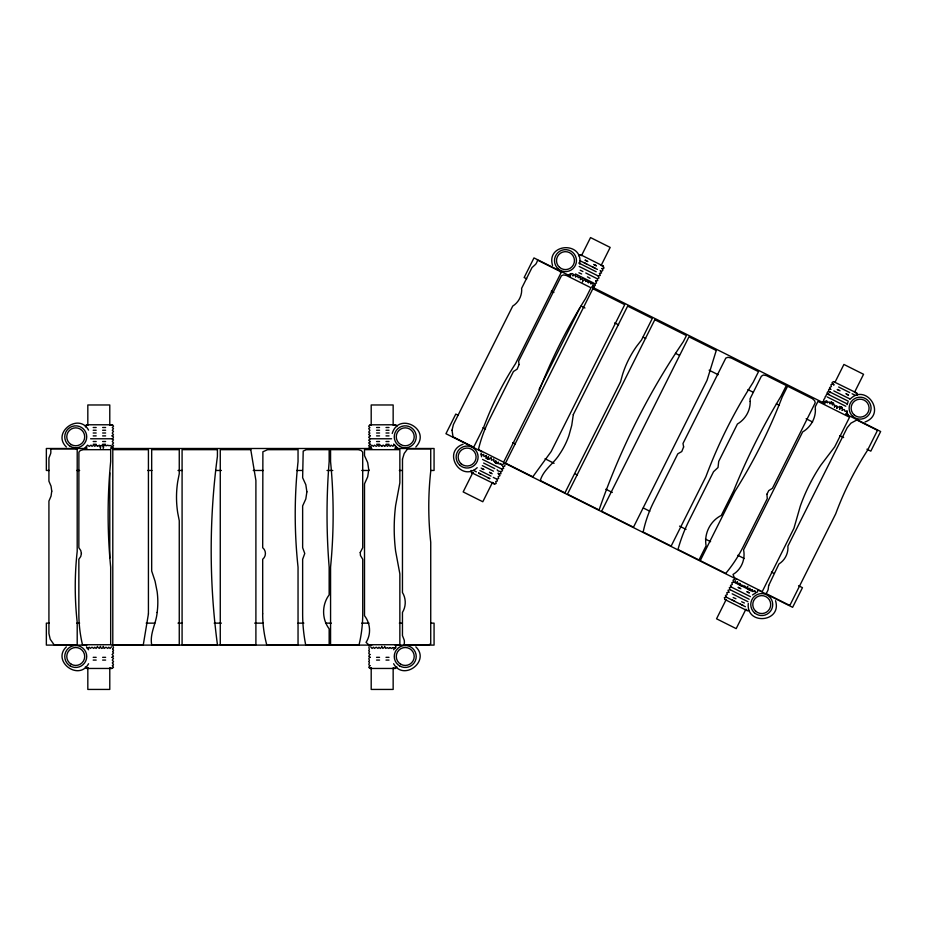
<?xml version="1.0" encoding="UTF-8"?>
<svg xmlns="http://www.w3.org/2000/svg" width="927" height="927" viewBox="0 0 927 927"><rect width="100%" height="100%" fill="white"/><g stroke="black" fill="none" stroke-linecap="round" stroke-linejoin="round"><path stroke-width="1.39" d="M579.711 264.01C583.662 241.066 545.783 243.001 552.562 265.504M748.286 603.442C745.957 625.679 782.284 622.295 775.517 600.731M86.443 448.425L86.489 446.327L87.509 445.157L89.27 446.327L90.997 445.157L92.016 446.327L93.743 445.157L94.763 446.327L96.118 445.099L97.509 446.327M100.383 447.185C100.707 442.967 104.983 446.802 103.187 448.425M103.268 447.185C103.615 443.338 106.153 447.046 107.741 445.157C108.714 446.71 112.526 443.512 111.553 448.425M86.443 646.803L87.509 648.402L89.27 647.231L90.255 648.402L92.016 647.231L93.743 648.402L94.763 647.231L96.118 648.46L97.555 646.374M111.553 446.756L110.834 448.193M100.487 646.362L99.374 648.402L97.602 647.231M111.553 646.803L110.116 648.46L108.726 647.231L107.741 648.402L105.979 647.231L104.253 648.402L103.233 646.362L102.897 647.973L101.506 648.402L100.44 646.803M370.638 448.425L370.684 446.327L371.704 445.157L373.465 446.327L374.45 445.157L376.211 446.327L377.938 445.157L378.958 446.327L380.313 445.099L381.704 446.327M370.638 646.803L372.075 648.46L373.465 647.231L374.45 648.402L376.211 647.231L377.938 648.402L378.958 647.231L380.313 648.46L381.704 647.231M395.562 445.933L395.331 447.938M395.759 646.803L395.562 647.625M495.852 461.078L496.548 462.805L498.344 462.318M498.309 462.306L499.004 464.033L500.487 463.848M500.765 463.535L501.808 465.377L503.685 463.593M585.841 281.46L585.146 279.734L583.118 280.58L582.573 278.448L580.302 279.653M588.297 282.689L587.602 280.962L585.806 281.449M737.452 582.063L737.834 583.57L739.63 583.604M739.908 583.292C740.464 586.096 742.481 584.323 743.802 586.374C745.192 583.987 745.644 590.256 747.857 586.316M747.51 587.104L748.205 588.819L750.001 588.344L750.36 589.839L752.145 589.873M754.879 590.789L755.575 592.515M757.371 592.04L757.799 590.847M829.897 403.674L829.202 401.947L827.405 402.434M832.353 404.902L831.658 403.175L829.862 403.662M834.462 407.37L834.659 404.937L832.62 404.589M85.296 448.448L85.782 447.428M368.668 448.448L369.896 447.057M396.837 426.582L396.408 425.192L395.238 424.775L369.896 424.821L368.668 426.211L369.896 427.602L368.726 428.587L369.896 430.348L368.726 432.075L369.896 433.094L368.668 434.45L370.325 435.887M396.895 667.011L395.238 668.46L370.325 668.46L368.726 667.394L369.896 665.621M578.657 255.782L579.665 254.728L580.905 254.879L603.176 266.026L604.022 268.065L601.89 268.61M847.116 404.659L847.915 402.353M97.602 446.327L99.374 445.157L100.487 447.185M381.808 446.327L383.199 445.099L384.589 446.327M384.682 446.327L386.072 445.099L387.474 446.327L388.819 445.099L390.209 446.327L391.194 445.157L392.955 446.327L393.593 445.319L395.041 445.319M384.589 647.231L382.828 648.402L381.75 646.374M481.032 453.176L481.577 455.308L483.604 454.462M483.477 454.404L484.021 456.536L486.061 455.69M485.933 455.632L486.478 457.764L488.517 456.918M488.39 456.86L488.935 458.992L491.206 457.787M493.697 459.039L493.778 461.356L495.887 461.09M572.932 275.956C575.111 272.781 569.12 272.712 570.592 275.922M575.632 276.825L575.088 274.693L573.048 275.539M592.307 287.046C594.323 285.736 592.782 281.808 590.719 283.905C591.333 284.23 589.792 280.487 588.263 282.677M735.146 580.429L735.69 582.562L737.486 582.075M824.717 401.565L826.745 400.719L827.29 402.851M842.261 410.348C843.443 408.239 839.966 407.162 839.503 409.444C841.473 407.104 837.29 405.783 836.687 408.483M842.145 410.29C846.687 407.37 842.631 413.129 846.942 410.893M846.988 413.187L847.174 411.206M392.214 433.465C398.958 411.182 431.959 429.873 415.829 446.965M569.85 275.806L570.592 274.311M472.863 472.55L463.164 491.913L482.805 501.75L492.504 482.388M581.484 255.643L590.534 237.567L610.175 247.405L601.125 265.481M490.974 458.147L491.519 460.279L493.546 459.444M580.534 279.282L580.302 277.37L578.193 277.636L577.533 275.933L575.505 276.767M582.365 282.063L582.921 280.951M539.062 389.421L579.792 308.088M726.247 599.433L716.548 618.796L736.189 628.633L745.887 609.271M834.868 382.527L843.918 364.45L863.558 374.288L854.509 392.364M834.659 406.536L836.687 405.702L837.232 407.834M593.06 285.551L592.156 286.42M847.174 412.805L846.27 413.674M387.324 647.625L385.702 648.402L384.635 646.374M390.07 647.625L388.819 648.46L387.579 647.625M392.816 647.625L391.565 648.46L390.325 647.625M471.171 470.429L470.835 471.484L471.797 472.77L494.891 484.126L496.188 483.384L495.713 481.588L497.417 480.928L496.942 479.132L498.656 478.471L498.17 476.675L500.001 475.655L498.181 473.083M857.174 395.25L857.417 393.813L856.56 392.909L833.454 381.565L832.04 382.666L833.373 384.531M66.362 646.872C51.472 661.067 78.737 681.623 88.563 663.744M393.627 649.769L395.864 646.872M369.155 646.501C368.274 648.691 370.221 648.645 368.726 650.65C371.067 651.565 366.895 653.268 369.896 654.404M477.196 467.683C460.765 482.874 441.727 451.75 463.048 444.253M849.955 399.34C865.969 382.434 887.104 413.917 865.03 421.982M752.527 594.96L756.571 592.318M749.352 610.569L747.44 610.812L725.169 599.653L724.335 597.625L726.467 597.081M84.38 448.448L86.327 446.965M112.688 648.773L113.523 647.521L113.036 646.501M112.688 651.519L113.523 650.267L112.688 649.027M88.135 668.031L86.524 668.413L85.296 667.011M371.507 668.031L370.325 668.46M754.601 591.102L753.118 591.287L752.376 589.978M395.041 648.24L393.071 647.625M473.407 472.77L471.797 472.77M822.724 401.646L823.918 401.495M111.031 424.96L112.688 424.96L113.523 426.211L112.294 427.602L113.465 428.587L112.294 430.348L113.465 431.333L112.294 433.094L113.465 434.821L111.866 435.887M112.294 447.092L113.523 445.702L112.294 444.311L113.523 442.955L112.294 441.565L113.465 439.838L111.866 438.772L113.036 438.344L113.465 436.953L112.294 435.933M394.404 424.96L395.238 424.775M369.896 435.933L368.668 437.324L370.325 438.772L368.668 440.209L370.325 441.646M112.294 654.404L113.523 653.014L112.688 651.774M112.294 662.921L113.523 661.53L112.294 660.128L113.465 658.402L112.294 657.382M112.294 665.667L113.465 664.647L112.688 663.025M369.896 654.508L368.726 656.27L370.325 657.336M369.896 657.382C367.057 658.784 370.939 660.14 368.668 661.53C370.939 662.921 367.069 664.265 369.896 665.667M567.996 274.89L570.406 274.438M601.936 265.887L603.176 266.026M829.259 394.427C825.621 392.584 826.455 396.571 825.181 396.733C825.123 399.166 823.315 398.703 823.616 401.217M855.32 392.758L856.56 392.909M726.409 599.804L725.169 599.653M111.866 424.775L86.953 424.775L85.516 425.493L85.516 426.93M370.325 441.519L368.668 442.955L370.325 444.392M370.325 444.265L368.668 445.702L369.896 447.092M111.866 657.336L113.465 656.27L112.294 654.508M86.953 668.46L111.866 668.46L113.465 667.394L112.688 665.771M93.187 427.509L96.188 427.509M102.63 427.509L105.632 427.509M376.559 427.509L379.56 427.509M386.003 427.509L389.004 427.509M93.187 430.255L96.188 430.255M102.63 430.255L105.632 430.255M376.559 430.255L379.56 430.255M386.003 430.255L389.004 430.255M93.187 433.002L96.188 433.002M102.63 433.002L105.632 433.002M376.559 433.002L379.56 433.002M386.003 433.002L389.004 433.002M93.187 435.887L96.188 435.887M102.63 435.887L105.632 435.887M376.559 435.887L379.56 435.887M386.003 435.887L389.004 435.887M90.603 438.772L111.437 438.772M370.754 438.772L391.588 438.772M93.187 441.519L96.188 441.519M102.63 441.519L105.632 441.519M376.559 441.519L379.56 441.519M386.003 441.519L389.004 441.519M93.187 444.265L96.188 444.265M102.63 444.265L105.632 444.265M376.559 444.265L379.56 444.265M386.003 444.265L389.004 444.265M86.86 448.494L46.35 448.494L46.35 470.464L49.247 470.464M111.449 448.494L371.854 448.494M395.006 448.494L434.068 448.494L434.068 470.464L431.171 470.464M76.732 470.464L79.629 470.464M147.613 470.464L151.958 470.464M177.996 470.464L182.341 470.464M215.609 470.464L221.402 470.464M253.233 470.464L263.349 470.464M296.628 470.464L302.411 470.464M327.011 470.464L332.793 470.464M361.727 470.464L368.969 470.464M399.34 470.464L402.237 470.464M49.247 623.141L46.35 623.141L46.35 645.099L86.86 645.099M76.732 623.141L79.629 623.141M146.176 623.141L154.855 623.141M177.996 623.141L182.341 623.141M214.172 623.141L221.402 623.141M254.67 623.141L263.349 623.141M298.077 623.141L303.859 623.141M325.562 623.141L331.345 623.141M361.727 623.141L368.969 623.141M399.34 623.141L402.237 623.141M431.171 623.141L434.068 623.141L434.068 645.099L395.006 645.099M111.449 645.099L371.854 645.099M93.187 657.336L96.188 657.336M102.63 657.336L105.632 657.336M376.559 657.336L379.56 657.336M386.003 657.336L389.004 657.336M93.187 660.082L96.188 660.082M102.63 660.082L105.632 660.082M376.559 660.082L379.56 660.082M386.003 660.082L389.004 660.082M370.325 424.775L371.159 424.96M86.953 424.775L87.787 424.96M395.238 668.46L394.056 668.031M111.866 668.46L110.684 668.031M597.312 278.691L599.039 278.007L598.193 275.968L600.325 275.423L599.491 273.395M594.798 283.732L596.513 283.036L595.679 281.008M593.57 286.188L595.285 285.493L594.81 283.697M830.534 389.247L829.584 387.579L831.426 386.524L830.928 384.763L832.226 384.021L833.825 384.531M830.14 391.901C827.985 390.174 825.575 393.488 828.379 394.52M501.97 469.097L503.685 468.402L502.851 466.374M497.069 469.769C497.996 472.202 504.392 472.307 501.982 469.062M498.216 473.778L500.951 473.743L500.696 471.646M733.894 582.226L731.832 582.654L732.307 584.45L730.488 585.47L731.079 586.907M731.032 586.988L729.306 587.683L730.152 589.711L728.019 590.256L728.865 592.295M112.294 447.057L113.523 448.448M600.314 270.788L601.553 272.967L599.433 273.511M595.621 281.124L597.753 280.58L597.266 278.784L585.771 272.967M830.94 389.398C828.089 387.579 827.672 391.82 830.163 392.608M502.793 466.501L504.705 466.258L504.937 464.821M728.923 592.168L726.791 592.712L727.266 594.508L725.447 595.528L726.397 597.197M585.25 260.116L587.034 261.02M594.589 264.798L596.385 265.701M833.431 384.404L833.918 385.122M838.622 386.999L849.758 392.584M852.064 393.732L854.949 395.18M585.18 260.244L587.869 261.588M593.639 264.473L596.316 265.817M584.01 262.573L586.698 263.917M592.469 266.802L595.146 268.158M600.337 270.754C601.982 272.503 604.172 269.433 601.947 268.482M837.394 389.456L840.082 390.8M845.841 393.685L848.529 395.029M579.885 260.661L597.394 269.433M837.336 389.583L839.12 390.476M846.675 394.265L848.472 395.157M578.715 262.99L596.223 271.762M833.802 390.881L849.549 398.761M579.19 266.455L597.822 275.782M829.306 391.704L848.321 401.217M580.209 270.186L582.886 271.53M828.02 394.276L847.023 403.801M578.912 272.758L581.658 273.986M587.428 276.872L590.047 278.332M827.162 396.918L845.795 406.258M575.447 273.94L579.537 275.991M580.429 276.443L594.068 283.268M831.125 401.982L832.921 402.874M840.465 406.652L842.261 407.556M831.067 402.098L833.755 403.442M839.514 406.327L842.203 407.671M824.706 401.831L825.818 402.388M570.198 276.049L533.975 257.915L524.137 277.555L526.721 278.853M592.179 287.069L825.03 403.662M845.725 414.033L880.65 431.518L870.812 451.159L866.93 449.213M551.298 291.159L553.894 292.457M581.055 306.061L584.937 307.996M614.682 322.897L618.564 324.844M643.141 337.15L645.737 338.448M675.482 353.349L679.364 355.284M709.12 370.186L718.17 374.717M747.927 389.618L753.095 392.214M776.386 403.871L778.97 405.169M806.131 418.772L812.608 422.005M839.769 435.609L843.651 437.556M458.367 415.366L455.783 414.068L445.945 433.709L482.167 451.843M482.944 427.671L485.528 428.969M512.701 442.573L515.285 443.859M545.03 458.761L554.091 463.291M574.786 473.662L577.37 474.96M605.829 489.213L612.295 492.446M643.35 507.996L649.815 511.229M679.561 526.13L686.038 529.375M705.435 539.085L710.615 541.681M737.776 555.285L744.242 558.517M771.415 572.121L773.999 573.419M798.576 585.725L802.458 587.672L792.62 607.312L757.695 589.815M504.149 462.863L737 579.456M486.154 458.008L488.83 459.352M494.601 462.249L497.289 463.593L495.435 462.816M734.335 582.295L741.322 585.794M742.214 586.235L747.973 589.12M748.877 589.572L752.967 591.623M486.084 458.135L487.88 459.027M739.468 585.018L742.156 586.362M747.915 589.248L750.603 590.592M738.298 587.347L740.094 588.251M747.637 592.029L749.433 592.921L746.687 591.704M482.55 459.433L501.183 468.761M738.24 587.475L740.928 588.819M483.627 463.048L494.763 468.622M731.82 587.324L750.453 596.652M482.341 465.621L493.477 471.194M730.534 589.908L749.155 599.236M481.113 468.077L483.79 469.421M489.56 472.307L491.345 473.199M732.179 593.801L736.281 595.852M737.174 596.304L742.933 599.19M743.836 599.642L747.927 601.693M481.947 468.645L483.732 469.537M489.502 472.422L492.179 473.767M479.885 470.534L491.02 476.107M493.257 477.382L496.142 478.819M733.199 597.533L735.945 598.761M741.646 601.762L744.393 602.99M473.465 470.383L476.351 471.831M478.656 472.99L489.78 478.564M732.029 599.862L734.717 601.217M740.476 604.103L743.164 605.447M478.587 473.106L480.383 473.998M487.938 477.787L489.723 478.68M726.78 597.394L733.755 600.881M734.659 601.333L740.418 604.219M741.31 604.671L745.412 606.721M834.288 381.762L834.937 382.306M580.905 254.879L581.565 255.423M494.068 483.929L493.094 482.643M397.822 448.448L393.627 444.068M371.356 448.193L370.638 446.756M570.522 274.647L570.024 273.975M734.474 579.224L733.06 580.198L733.535 581.994M396.408 447.428L396.895 448.448M415.829 646.872C430.719 661.067 403.454 681.623 393.627 663.744M88.563 430.105C78.737 412.214 51.472 432.77 66.362 446.965M87.068 647.846L88.563 649.769M593.871 286.455L594.184 287.196M746.791 610.267L746.478 609.514M847.185 413.036L848.263 415.238M86.628 447.59L86.443 446.756M481.125 454.392L481.6 456.779M395.759 446.756L395.759 448.425M393.152 425.192L393.152 404.972L371.194 404.972L371.194 425.192M393.152 667.776L393.152 689.433L371.194 689.433L371.194 667.776M262.689 613.813L262.689 559.271C266.339 556.385 266.339 550.592 262.689 547.706L262.886 451.785L267.567 449.688L298.042 449.665L298.042 461.658A493.906 493.906 0 0 0 298.042 567.139L298.042 644.728L266.709 644.728A122.283 122.283 0 0 1 262.665 613.813M109.78 425.192L109.78 404.972L87.822 404.972L87.822 425.192M109.78 472.84L109.78 558.031M109.78 667.776L109.78 689.433L87.822 689.433L87.822 667.776M100.44 446.756L100.44 448.425M452.028 430.198L453.013 436.826L473.697 447.185L483.72 427.173A323.048 323.048 0 0 1 515.493 363.72L561.044 272.77L559.641 271.182L537.533 260.116L537.336 260.869A10.985 10.985 0 0 1 535.632 264.311L532.005 267.579L521.634 288.309C522.272 295.319 518.726 302.387 512.735 306.072L453.407 424.543L452.028 430.198M768.668 585.505L768.159 589.502A10.985 10.985 0 0 1 766.432 592.921L765.945 593.535L788.054 604.613L790.163 604.786L835.714 513.825A323.048 323.048 0 0 1 867.475 450.371L877.498 430.36L856.815 420.001L850.916 423.187L847.208 427.683L787.892 546.154C788.529 553.164 784.995 560.221 778.993 563.917L768.668 585.505M750.175 401.437C750.464 410.603 745.296 419.421 737.428 424.01L718.715 461.379L718.019 467.498L713.535 471.716L689.109 520.487A160.777 160.777 0 0 0 677.973 549.479L698.981 560.001L706.096 545.783C703.894 533.662 710.279 520.916 721.299 515.424L733.721 490.626A657.139 657.139 0 0 1 780.951 396.304L786.328 385.574L766.374 375.586L763.338 375.006L761.334 376.269L750.047 398.819L750.175 401.437M815.389 409.375C815.679 418.54 810.511 427.359 802.643 431.947L743.581 549.896C745.528 559.282 741.38 569.549 733.025 574.439L734.369 577.718L762.203 591.658L793.941 528.286L800.314 506.084A184.624 184.624 0 0 1 820.731 465.296L834.694 446.895L849.549 417.243L817.938 401.414L815.262 406.756L815.389 409.375M402.492 459.085L402.457 592.527C406.165 598.518 406.165 606.42 402.457 612.399L402.457 635.574L404.218 640.128A10.985 10.985 0 0 1 404.218 643.964L404.045 644.728L428.772 644.728L430.731 643.941L430.731 542.214A323.048 323.048 0 0 1 430.731 471.252L430.731 448.877L407.59 448.877L404.218 453.43L402.492 459.085M51.75 491.136L51.043 496.13L48.922 501.067L48.922 633.558L50.22 639.236L54.067 644.728L77.208 644.728L77.208 622.353A323.048 323.048 0 0 1 77.196 551.391L77.208 449.665L75.249 448.877L50.521 448.877L50.684 449.641A10.985 10.985 0 0 1 50.695 453.477L48.922 458.019L48.922 481.206L51.043 486.13L51.75 491.136M306.883 491.831L305.817 498.958L302.642 505.91L302.642 547.706L304.763 553.489L302.642 559.271L302.642 613.813A160.777 160.777 0 0 0 305.655 644.728L329.155 644.728L329.155 628.83C321.75 618.969 321.75 604.717 329.155 594.867L329.155 567.139A657.139 657.139 0 0 1 329.155 461.658L329.155 449.665L306.292 449.688L303.199 451.09L302.642 477.741L305.817 484.694L306.883 491.831M368.749 469.722L367.683 476.849L364.508 483.813L364.508 615.713C370.452 623.245 371.345 634.277 366.061 642.388L368.737 644.728L399.861 644.728L399.861 573.859L395.62 551.148A184.624 184.624 0 0 1 395.62 505.539L399.861 482.816L399.861 449.665L364.508 449.665L364.508 455.632L367.683 462.596L368.749 469.722M81.402 553.489L80.753 556.467L78.853 559.271L78.853 613.813A135.052 135.052 0 0 0 82.48 644.728L110.672 644.728L110.672 567.139A548.274 548.274 0 0 1 110.672 461.658L110.672 449.665L83.245 449.688L80.336 450.499L78.899 452.144L78.853 547.706L80.753 550.511L81.402 553.489M360.244 552.492L360.452 555.493L362.735 559.271L362.735 613.813A133.639 133.639 0 0 1 359.073 644.728L330.568 644.728L330.568 567.139A542.295 542.295 0 0 0 330.568 461.658L330.568 449.665L358.309 449.688L361.24 450.499L362.7 452.144L362.735 547.706L360.244 552.492M683.628 446.941L681.751 451.565L677.811 453.824L653.396 502.596A122.283 122.283 0 0 0 643.164 532.04L671.16 546.073L705.899 476.687A493.906 493.906 0 0 1 753.13 382.376L758.506 371.646L731.241 358.019L727.985 357.301L725.818 358.065L682.99 443.488L683.628 446.941M766.93 494.218L767.278 498.622L742.851 547.393A133.639 133.639 0 0 1 725.725 573.396L700.244 560.638L734.984 491.252A542.295 542.295 0 0 0 782.226 396.941L787.591 386.211L812.376 398.656L814.648 400.696L815.204 402.828L772.446 488.286L768.715 490.65L766.93 494.218M519.062 364.531L517.15 369.143L513.442 371.518L489.016 420.29A135.052 135.052 0 0 0 478.425 449.549L503.628 462.179L538.367 392.793A548.274 548.274 0 0 1 585.597 298.471L590.962 287.752L566.432 275.493L563.465 274.913L561.438 275.748L518.61 361.182L519.062 364.531M573.303 414.601L571.75 425.319L568.946 435.516A79.71 79.71 0 0 1 559.607 454.149C553.836 463.627 543.512 469.468 540.29 480.534L564.949 492.886L620.487 381.97L622.62 374.311A101.252 101.252 0 0 1 636.652 346.269L641.519 339.977L652.295 318.459L627.637 306.119L573.303 414.601M157.138 612.48C156.223 623.547 149.606 633.384 151.68 644.728L179.259 644.728L179.259 520.684L177.729 512.874A101.252 101.252 0 0 1 177.729 481.53L179.259 473.72L179.259 449.665L151.68 449.665L151.68 570.997L155.087 581.275L157.138 591.646A79.71 79.71 0 0 1 157.138 612.48M148.424 613.929L143.303 644.728L112.793 644.728L112.793 449.665L148.424 449.665L148.424 613.929M716.247 350.487L707.034 380.325L633.477 527.208L601.611 511.252L688.958 336.825L716.247 350.487M592.863 288.703L505.516 463.129L532.805 476.791L551.171 451.542L624.728 304.659L592.863 288.703M654.821 319.734L567.475 494.149L599.085 509.977A713.663 713.663 0 0 1 683.396 341.565L686.432 335.562L654.821 319.734M217.439 449.665L182.086 449.665L182.086 644.728L217.439 644.728A713.663 713.663 0 0 1 217.416 456.385L217.439 449.665M250.777 449.665L220.267 449.665L220.267 644.728L255.898 644.728L255.898 480.464L250.777 449.665M754.451 612.793A10.985 10.985 0 0 0 772.504 606.791A10.985 10.985 0 0 0 758.274 594.161A10.985 10.985 0 0 0 754.451 612.793M755.783 611.287A8.98 8.98 0 0 0 770.534 606.385A8.98 8.98 0 0 0 758.912 596.061A8.98 8.98 0 0 0 755.783 611.287M459.827 465.261A10.985 10.985 0 0 0 477.88 459.247A10.985 10.985 0 0 0 463.651 446.617A10.985 10.985 0 0 0 459.827 465.261M461.159 463.755A8.98 8.98 0 0 0 475.91 458.853A8.98 8.98 0 0 0 464.288 448.529A8.98 8.98 0 0 0 461.159 463.755M558.181 268.842A10.985 10.985 0 0 0 576.235 262.839A10.985 10.985 0 0 0 562.005 250.209A10.985 10.985 0 0 0 558.181 268.842M559.514 267.335A8.98 8.98 0 0 0 574.265 262.434A8.98 8.98 0 0 0 562.643 252.109A8.98 8.98 0 0 0 559.514 267.335M852.817 416.374A10.985 10.985 0 0 0 870.859 410.371A10.985 10.985 0 0 0 856.641 397.741A10.985 10.985 0 0 0 852.817 416.374M854.149 414.879A8.98 8.98 0 0 0 868.9 409.966A8.98 8.98 0 0 0 857.266 399.641A8.98 8.98 0 0 0 854.149 414.879M399.746 665.992A10.985 10.985 0 0 0 416.223 656.49A10.985 10.985 0 0 0 399.746 646.976A10.985 10.985 0 0 0 399.746 665.992M400.754 664.253A8.98 8.98 0 0 0 414.218 656.49A8.98 8.98 0 0 0 400.754 648.715A8.98 8.98 0 0 0 400.754 664.253M399.746 446.327A10.985 10.985 0 0 0 416.223 436.814A10.985 10.985 0 0 0 399.746 427.301A10.985 10.985 0 0 0 399.746 446.327M400.754 444.589A8.98 8.98 0 0 0 414.218 436.814A8.98 8.98 0 0 0 400.754 429.039A8.98 8.98 0 0 0 400.754 444.589M70.243 446.327A10.985 10.985 0 0 0 86.721 436.814A10.985 10.985 0 0 0 70.243 427.301A10.985 10.985 0 0 0 70.243 446.327M71.252 444.589A8.98 8.98 0 0 0 84.705 436.814A8.98 8.98 0 0 0 71.252 429.039A8.98 8.98 0 0 0 71.252 444.589M70.243 665.992A10.985 10.985 0 0 0 86.721 656.49A10.985 10.985 0 0 0 70.243 646.976A10.985 10.985 0 0 0 70.243 665.992M71.252 664.253A8.98 8.98 0 0 0 84.705 656.49A8.98 8.98 0 0 0 71.252 648.715A8.98 8.98 0 0 0 71.252 664.253"/></g></svg>
